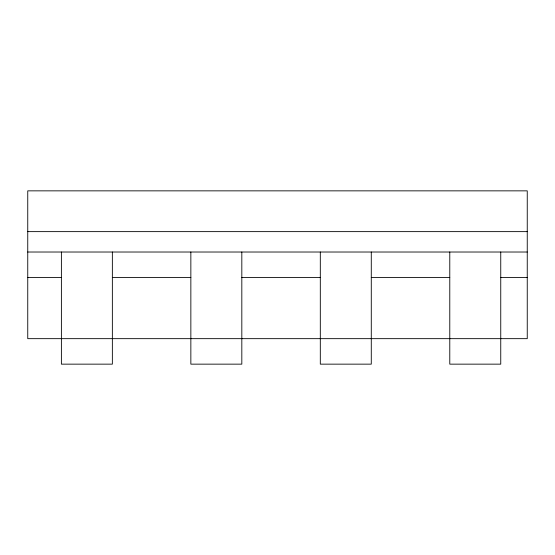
<?xml version="1.0" encoding="UTF-8"?>
<svg xmlns="http://www.w3.org/2000/svg" width="555" height="555" viewBox="0 0 555 555"><rect width="100%" height="100%" fill="white"/><g stroke="black" fill="none" stroke-linecap="round" stroke-linejoin="round"><path stroke-width="0.83" d="M27.75 231.629L527.25 231.629M27.75 252.019L527.25 252.019M27.75 277.5L61.39 277.5M112.36 277.5L190.851 277.5M241.82 277.5L320.311 277.5M371.281 277.5L449.779 277.5M500.749 277.5L527.25 277.5M241.82 338.661L27.75 338.661L27.75 190.851L527.25 190.851L527.25 338.661L241.945 338.661M500.749 252.019L500.749 364.149L449.779 364.149L449.779 252.019M371.281 252.019L371.281 364.149L320.311 364.149L320.311 252.019M241.82 252.019L241.82 364.149L190.851 364.149L190.851 252.019M112.36 252.019L112.36 364.149L61.39 364.149L61.39 252.019"/></g></svg>
